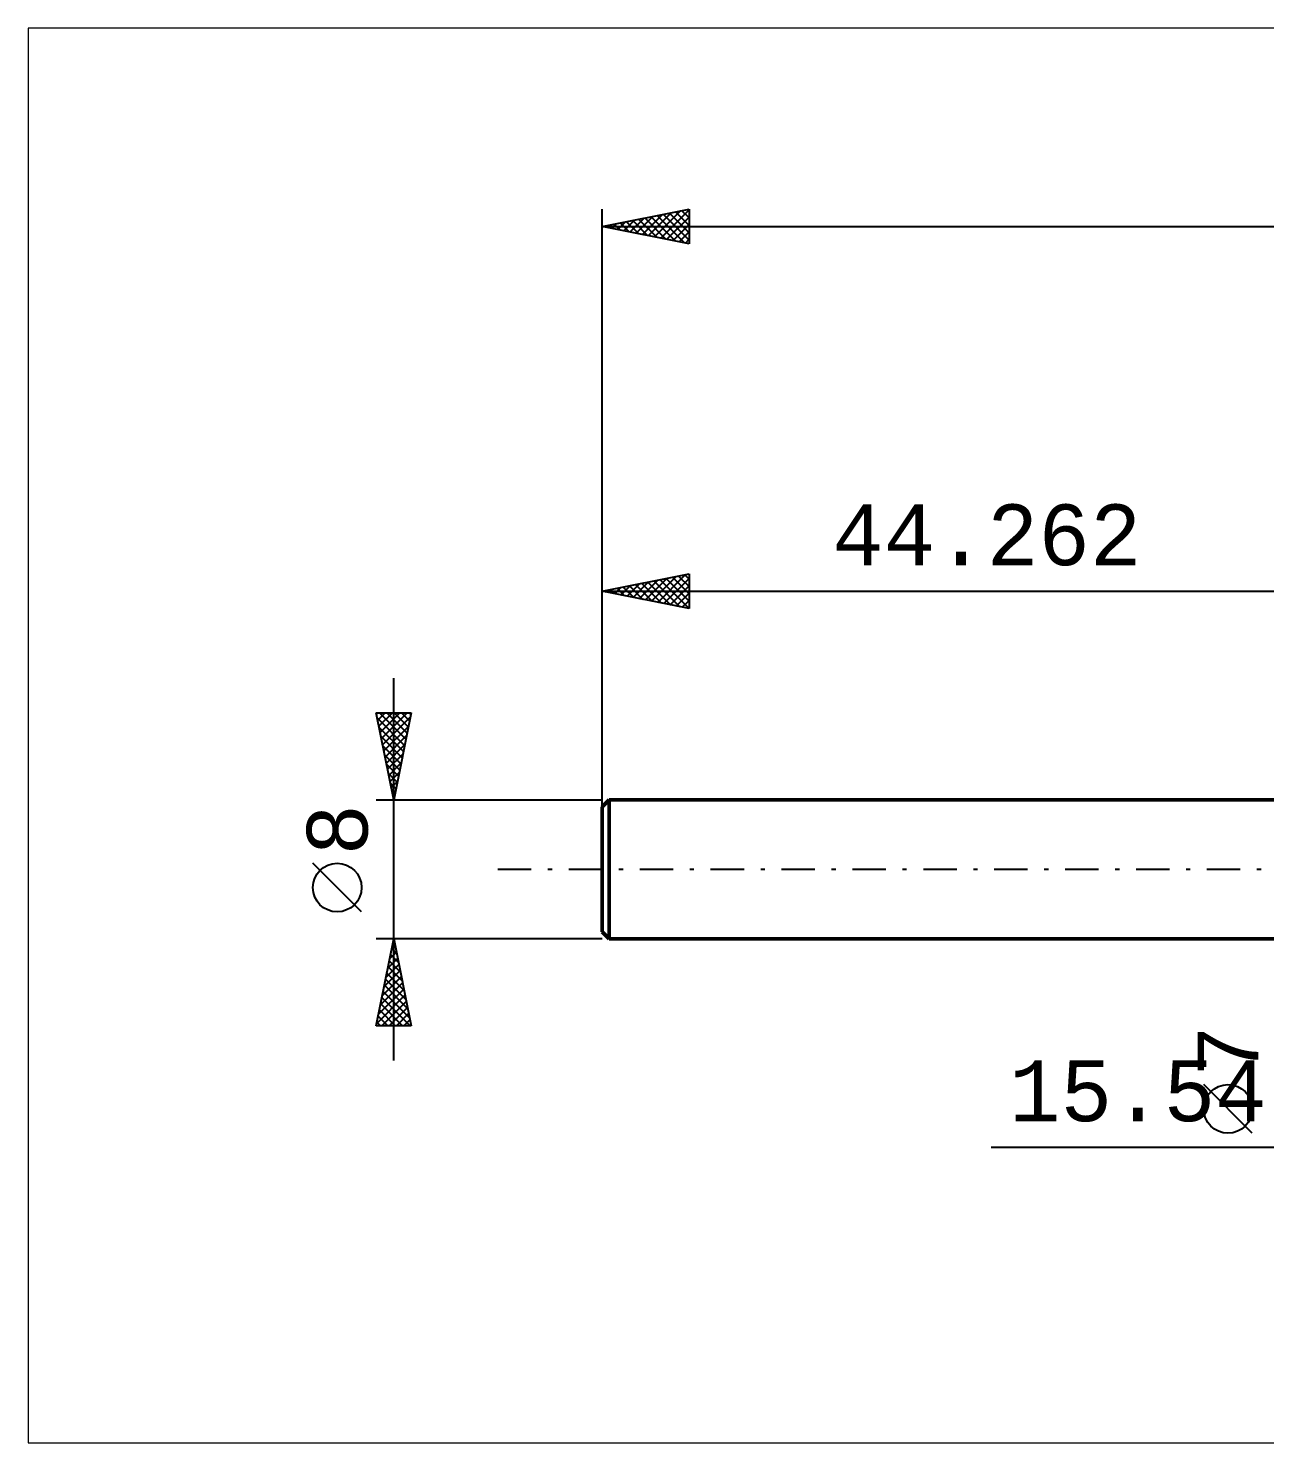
# Model space of a CAD drawing. Header units: millimetres. Extents: x -77 to 81, y -33 to 48.
# Drawn here: x -77.3 to -6.1, y -33 to 48.4 of the extents above; entities that cross this region are included whole.
import ezdxf
from ezdxf.enums import TextEntityAlignment as Align

# ---------------------------------------------------------------- set-up
doc = ezdxf.new("R2010")
doc.units = ezdxf.units.MM
doc.header["$LTSCALE"] = 4.8
doc.linetypes.add('LONGDASH_DASH', pattern=[0.85, 0.4, -0.2, 0.05, -0.2])
for name, color, linetype in [('2', 7, 'CONTINUOUS'), ('INFTOTAL', 9, 'CONTINUOUS'), ('SK1', 4, 'CONTINUOUS'), ('SK2', 7, 'CONTINUOUS'), ('SK4', 2, 'LONGDASH_DASH')]:
    doc.layers.add(name, color=color, linetype=linetype)
doc.styles.get("Standard").update_dxf_attribs({"font": 'Monospac821 BT'})

msp = doc.modelspace()

# ---------------------------------------------------------------- linework, layer by layer
at = {"layer": '2', "color": 7, "linetype": 'CONTINUOUS', "lineweight": 25}
msp.add_line((-21.875, -16), (22.54, -16), dxfattribs=at)
at = {"layer": 'INFTOTAL', "color": 9, "linetype": 'CONTINUOUS', "lineweight": 18}
for p, q in [((81.112, 48.4), (-77.288, 48.4)), ((-77.288, 48.4), (-77.288, -33)), ((-77.288, -33), (81.112, -33))]:
    msp.add_line(p, q, dxfattribs=at)
at = {"layer": 'SK1', "color": 4, "linetype": 'CONTINUOUS', "lineweight": 50}
for p, q in [((-43.862, 4), (-44.262, 3.6)), ((-44.262, 3.6), (-44.262, -3.6)), ((-5.1, 4), (-43.862, 4)), ((-43.862, 4), (-43.862, -4)), ((-44.262, -3.6), (-43.862, -4)), ((-43.862, -4), (-5.1, -4))]:
    msp.add_line(p, q, dxfattribs=at)
at = {"layer": 'SK2', "color": 7, "linetype": 'CONTINUOUS', "lineweight": 25}
for p, q in [((-44.262, 2), (-44.262, 38)), ((-44.262, 37), (-39.262, 38)), ((-42.658, 36.679), (-41.856, 37.481)), ((-42.305, 36.608), (-41.326, 37.587)), ((-41.951, 36.538), (-40.796, 37.693)), ((-41.814, 37.489), (-40.591, 36.266)), ((-41.598, 36.467), (-40.265, 37.799)), ((-41.461, 37.56), (-40.06, 36.16)), ((-41.244, 36.396), (-39.735, 37.905)), ((-41.107, 37.631), (-39.53, 36.054)), ((-40.89, 36.326), (-39.262, 37.954)), ((-40.754, 37.702), (-39.262, 36.21)), ((-40.537, 36.255), (-39.262, 37.53)), ((-40.4, 37.772), (-39.262, 36.634)), ((-40.047, 37.843), (-39.262, 37.058)), ((-39.693, 37.914), (-39.262, 37.483)), ((-39.34, 37.984), (-39.262, 37.907)), ((-39.262, 38), (-39.262, 36)), ((-44.262, 37), (40.738, 37)), ((-39.262, 36), (-44.262, 37)), ((-44.072, 36.962), (-43.978, 37.057)), ((-43.936, 37.065), (-43.773, 36.902)), ((-43.719, 36.891), (-43.447, 37.163)), ((-43.582, 37.136), (-43.242, 36.796)), ((-43.365, 36.821), (-42.917, 37.269)), ((-43.229, 37.207), (-42.712, 36.69)), ((-43.012, 36.75), (-42.387, 37.375)), ((-42.875, 37.277), (-42.182, 36.584)), ((-42.522, 37.348), (-41.651, 36.478)), ((-42.168, 37.419), (-41.121, 36.372)), ((-40.183, 36.184), (-39.262, 37.106)), ((-39.83, 36.114), (-39.262, 36.681)), ((-39.476, 36.043), (-39.262, 36.257)), ((-44.262, 4), (-44.262, 17)), ((-44.262, 16), (-39.262, 17)), ((-43.188, 15.785), (-42.65, 16.322)), ((-42.834, 15.714), (-42.12, 16.428)), ((-42.697, 16.313), (-41.915, 15.531)), ((-42.48, 15.644), (-41.59, 16.534)), ((-42.344, 16.384), (-41.385, 15.425)), ((-42.127, 15.573), (-41.059, 16.641)), ((-41.99, 16.454), (-40.854, 15.318)), ((-41.773, 15.502), (-40.529, 16.747)), ((-41.637, 16.525), (-40.324, 15.212)), ((-41.42, 15.432), (-39.999, 16.853)), ((-41.283, 16.596), (-39.794, 15.106)), ((-41.066, 15.361), (-39.468, 16.959)), ((-40.93, 16.666), (-39.263, 15)), ((-40.713, 15.29), (-39.262, 16.741)), ((-40.576, 16.737), (-39.262, 15.423)), ((-40.359, 15.219), (-39.262, 16.317)), ((-40.223, 16.808), (-39.262, 15.847)), ((-39.869, 16.879), (-39.262, 16.272)), ((-39.515, 16.949), (-39.262, 16.696)), ((-39.262, 17), (-39.262, 15)), ((-44.262, 16), (0, 16)), ((-39.262, 15), (-44.262, 16)), ((-44.248, 15.997), (-44.241, 16.004)), ((-44.112, 16.03), (-44.036, 15.955)), ((-43.895, 15.927), (-43.711, 16.11)), ((-43.758, 16.101), (-43.506, 15.849)), ((-43.541, 15.856), (-43.181, 16.216)), ((-43.405, 16.171), (-42.976, 15.743)), ((-43.051, 16.242), (-42.445, 15.637)), ((-40.006, 15.149), (-39.262, 15.892)), ((-39.652, 15.078), (-39.262, 15.468)), ((-39.299, 15.007), (-39.262, 15.044)), ((-56.262, -11), (-56.262, 11)), ((-56.262, 4), (-57.262, 9)), ((-57.262, 9), (-55.262, 9)), ((-57.249, 8.936), (-57.185, 9)), ((-57.178, 8.582), (-56.761, 9)), ((-57.108, 8.229), (-56.337, 9)), ((-57.08, 9), (-55.565, 7.485)), ((-57.037, 7.875), (-55.912, 9)), ((-56.966, 7.522), (-55.488, 9)), ((-56.656, 9), (-55.494, 7.838)), ((-55.262, 9), (-56.262, 4)), ((-56.232, 9), (-55.424, 8.192)), ((-55.807, 9), (-55.353, 8.546)), ((-55.383, 9), (-55.282, 8.899)), ((-57.201, 8.697), (-55.636, 7.131)), ((-57.095, 8.167), (-55.706, 6.778)), ((-56.896, 7.168), (-55.312, 8.752)), ((-56.825, 6.815), (-55.418, 8.222)), ((-56.989, 7.636), (-55.777, 6.424)), ((-56.754, 6.461), (-55.524, 7.692)), ((-56.883, 7.106), (-55.848, 6.071)), ((-56.777, 6.576), (-55.919, 5.717)), ((-56.684, 6.108), (-55.63, 7.161)), ((-56.613, 5.754), (-55.736, 6.631)), ((-56.671, 6.045), (-55.989, 5.364)), ((-56.542, 5.4), (-55.842, 6.101)), ((-56.565, 5.515), (-56.06, 5.01)), ((-56.471, 5.047), (-55.948, 5.57)), ((-56.459, 4.985), (-56.131, 4.656)), ((-56.401, 4.693), (-56.054, 5.04)), ((-56.353, 4.454), (-56.201, 4.303)), ((-56.33, 4.34), (-56.16, 4.51)), ((-57.262, 4), (-44.262, 4)), ((-58.112, -2.45), (-60.912, 0.35)), ((-56.262, -4), (-57.262, -4)), ((-57.262, -9), (-56.262, -4)), ((-56.281, -4.097), (-56.249, -4.065)), ((-44.262, -4), (-56.262, -4)), ((-56.262, -4), (-55.262, -9)), ((-56.494, -5.158), (-56.108, -4.772)), ((-56.387, -4.627), (-56.178, -4.418)), ((-56.373, -4.555), (-56.096, -4.832)), ((-56.302, -4.201), (-56.202, -4.302)), ((-56.706, -6.218), (-55.966, -5.479)), ((-56.6, -5.688), (-56.037, -5.125)), ((-56.585, -5.616), (-55.777, -6.423)), ((-56.514, -5.262), (-55.883, -5.893)), ((-56.444, -4.908), (-55.989, -5.363)), ((-56.918, -7.279), (-55.825, -6.186)), ((-56.812, -6.749), (-55.896, -5.832)), ((-56.727, -6.323), (-55.565, -7.484)), ((-56.656, -5.969), (-55.671, -6.954)), ((-57.236, -8.87), (-55.613, -7.247)), ((-57.13, -8.34), (-55.683, -6.893)), ((-57.024, -7.809), (-55.754, -6.539)), ((-56.868, -7.03), (-55.353, -8.545)), ((-56.797, -6.676), (-55.459, -8.014)), ((-57.08, -8.09), (-56.171, -9)), ((-57.009, -7.737), (-55.746, -9)), ((-56.942, -9), (-55.542, -7.6)), ((-56.939, -7.383), (-55.322, -9)), ((-56.518, -9), (-55.471, -7.954)), ((-57.222, -8.798), (-57.019, -9)), ((-57.151, -8.444), (-56.595, -9)), ((-56.093, -9), (-55.401, -8.307)), ((-55.669, -9), (-55.33, -8.661)), ((-55.262, -9), (-57.262, -9)), ((-6.85, -15.188), (-9.65, -12.387))]:
    msp.add_line(p, q, dxfattribs=at)
for centre in [(-59.512, -1.05), (-8.25, -13.787)]:
    msp.add_circle(centre, 1.4, dxfattribs=at)
at = {"layer": 'SK4', "color": 2, "linetype": 'LONGDASH_DASH', "lineweight": 25}
msp.add_line((-50.262, 0), (46.738, 0), dxfattribs=at)

# ---------------------------------------------------------------- texts
at = {"layer": '2', "color": 7, "linetype": 'CONTINUOUS', "lineweight": 25}
msp.add_text('15.54', height=3.5, dxfattribs=at).set_placement((-13.438, -14.5), align=Align.CENTER)
at = {"layer": 'SK2', "color": 7, "linetype": 'CONTINUOUS', "lineweight": 25}
msp.add_text('44.262', height=3.5, dxfattribs=at).set_placement((-22.131, 17.5), align=Align.CENTER)
for s, p in [('8', (-57.762, 2.275)), ('7', (-6.5, -10.463))]:
    msp.add_text(s, height=3.5, rotation=90, dxfattribs=at).set_placement(p, align=Align.CENTER)

doc.saveas('drawing.dxf')
